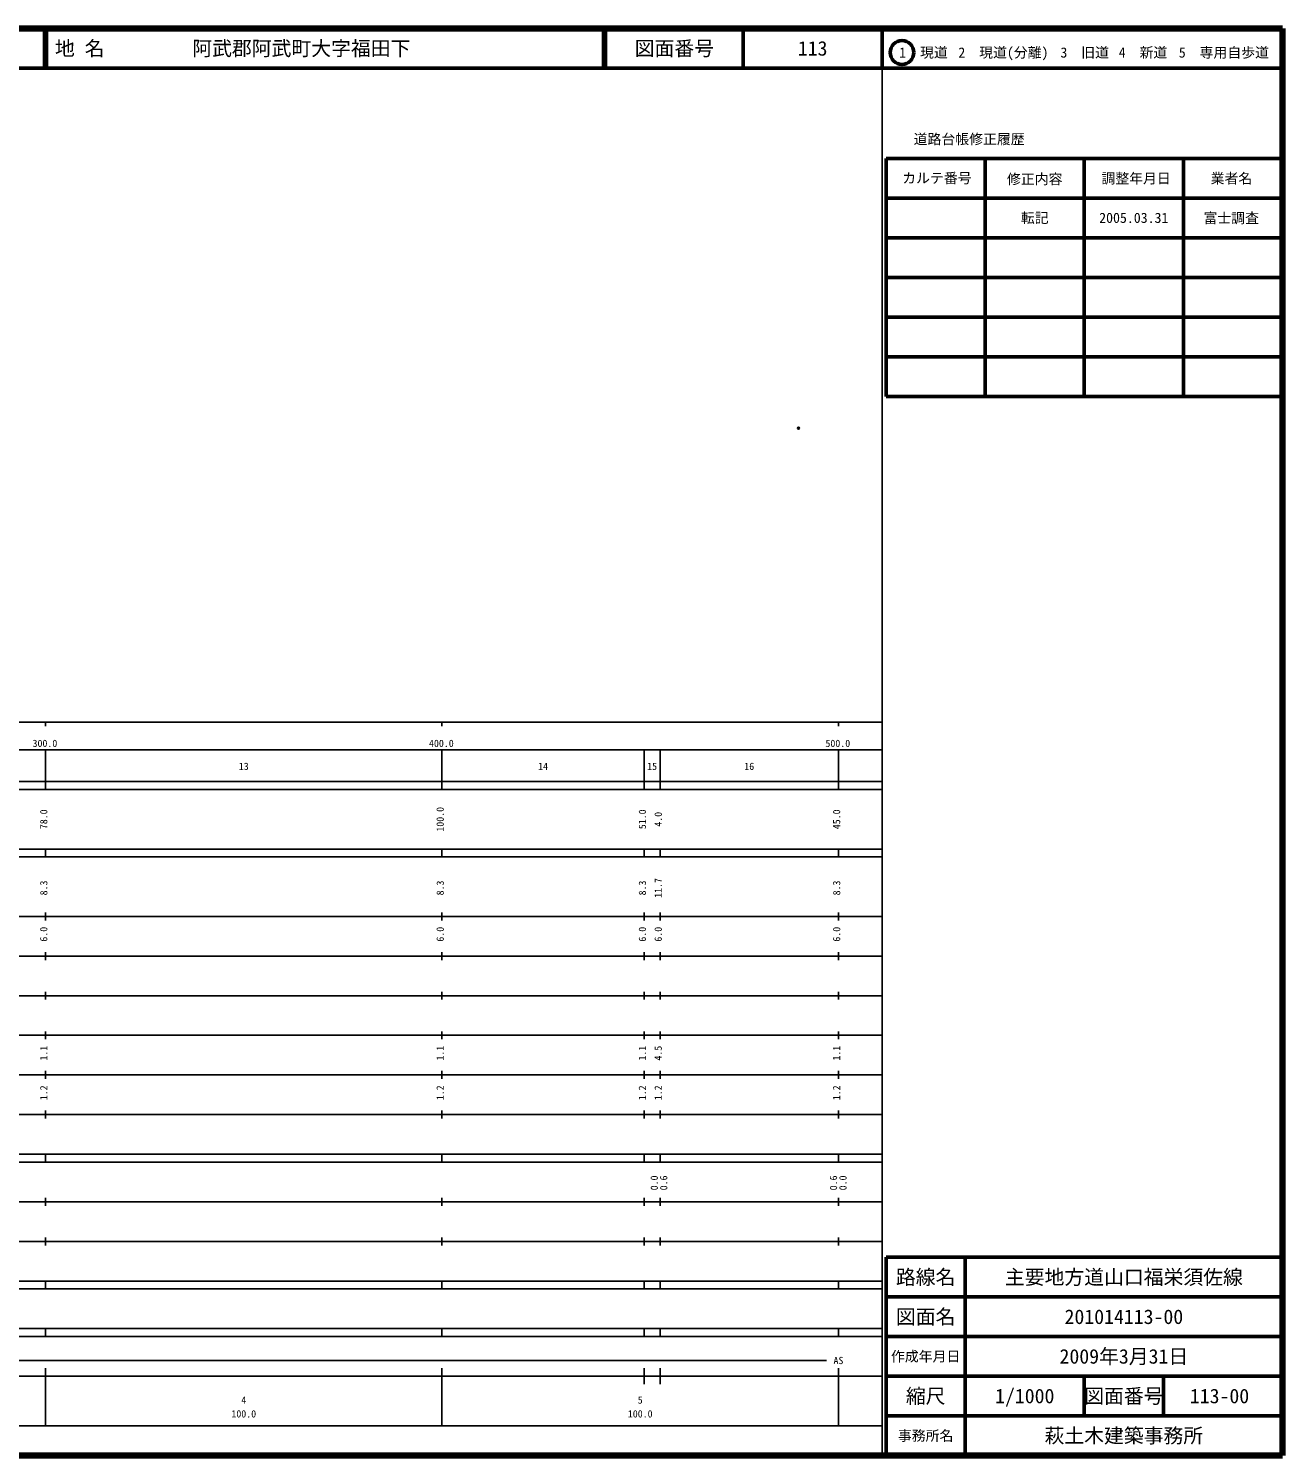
# Model space of a CAD drawing. Units: millimetres on the paper. Extents: x 40 to 680, y 20 to 380.
# Drawn here: x 363.7 to 680, y 20 to 380 of the extents above; entities that cross this region are included whole.
import ezdxf
from ezdxf.enums import TextEntityAlignment as Align

# ---------------------------------------------------------------- set-up
doc = ezdxf.new("R2010")
doc.units = ezdxf.units.MM
doc.header["$PDMODE"] = 32
doc.header["$PDSIZE"] = 0.5
doc.layers.add('M-OTRS', color=6, linetype='Continuous')
doc.layers.add('M-TTL-TXT', color=7, linetype='Continuous')
for name, color, linetype, lineweight in [('M-TTL', 2, 'Continuous', 140), ('M-TTL-BAND', 7, 'Continuous', 25), ('M-TTL-FRAM', 2, 'Continuous', 50), ('M-TTL-LINE', 7, 'Continuous', 50)]:
    doc.layers.add(name, color=color, linetype=linetype, lineweight=lineweight)
doc.styles.add('ＭＳ ゴシック', font='')
doc.styles.get('ＭＳ ゴシック').set_extended_font_data('MS Gothic')

msp = doc.modelspace()

# ---------------------------------------------------------------- linework, layer by layer
at = {"layer": 'M-OTRS'}
msp.add_point((557.918, 279.184), dxfattribs=at)
at = {"layer": 'M-TTL'}
for p, q in [((680, 380), (40, 380)), ((680, 20), (680, 380)), ((40, 20), (680, 20))]:
    msp.add_line(p, q, dxfattribs=at)
at = {"layer": 'M-TTL-BAND'}
for p, q in [((579, 20), (579, 370)), ((40, 205), (579, 205)), ((368, 205), (368, 204)), ((468, 205), (468, 204)), ((568, 205), (568, 204)), ((68, 198), (579, 198)), ((368, 188), (368, 198)), ((468, 188), (468, 198)), ((519, 188), (519, 198)), ((523, 188), (523, 198)), ((568, 188), (568, 198)), ((40, 190), (579, 190)), ((40, 188), (579, 188)), ((40, 173), (579, 173)), ((368, 171), (368, 173)), ((468, 171), (468, 173)), ((519, 171), (519, 173)), ((523, 171), (523, 173)), ((568, 171), (568, 173)), ((40, 171), (579, 171)), ((40, 156), (579, 156)), ((368, 155), (368, 157)), ((468, 155), (468, 157)), ((519, 155), (519, 157)), ((523, 155), (523, 157)), ((568, 155), (568, 157)), ((46, 146), (579, 146)), ((368, 145), (368, 147)), ((468, 145), (468, 147)), ((519, 145), (519, 147)), ((523, 145), (523, 147)), ((568, 145), (568, 147)), ((368, 135), (368, 137)), ((468, 135), (468, 137)), ((519, 135), (519, 137)), ((523, 135), (523, 137)), ((568, 135), (568, 137)), ((52, 136), (579, 136)), ((46, 126), (579, 126)), ((368, 125), (368, 127)), ((468, 125), (468, 127)), ((519, 125), (519, 127)), ((523, 125), (523, 127)), ((568, 125), (568, 127)), ((52, 116), (579, 116)), ((368, 115), (368, 117)), ((468, 115), (468, 117)), ((519, 115), (519, 117)), ((523, 115), (523, 117)), ((568, 115), (568, 117)), ((46, 106), (579, 106)), ((368, 105), (368, 107)), ((468, 105), (468, 107)), ((519, 105), (519, 107)), ((523, 105), (523, 107)), ((568, 105), (568, 107)), ((40, 96), (579, 96)), ((40, 94), (579, 94)), ((368, 94), (368, 96)), ((468, 94), (468, 96)), ((519, 94), (519, 96)), ((523, 94), (523, 96)), ((568, 94), (568, 96)), ((49, 84), (579, 84)), ((368, 83), (368, 85)), ((468, 83), (468, 85)), ((519, 83), (519, 85)), ((523, 83), (523, 85)), ((568, 83), (568, 85)), ((40, 74), (579, 74)), ((368, 73), (368, 75)), ((468, 73), (468, 75)), ((519, 73), (519, 75)), ((523, 73), (523, 75)), ((568, 73), (568, 75)), ((40, 64), (579, 64)), ((40, 62), (579, 62)), ((368, 62), (368, 64)), ((468, 62), (468, 64)), ((519, 62), (519, 64)), ((523, 62), (523, 64)), ((568, 62), (568, 64)), ((40, 52), (579, 52)), ((368, 50), (368, 52)), ((468, 50), (468, 52)), ((519, 50), (519, 52)), ((523, 50), (523, 52)), ((568, 50), (568, 52)), ((40, 50), (579, 50)), ((71, 44), (565, 44)), ((40, 40), (579, 40)), ((368, 27.5), (368, 42)), ((468, 27.5), (468, 42)), ((519, 38), (519, 42)), ((523, 38), (523, 42)), ((568, 27.5), (568, 42)), ((68, 27.5), (579, 27.5))]:
    msp.add_line(p, q, dxfattribs=at)
at = {"layer": 'M-TTL-FRAM'}
for p, q in [((580, 347.197), (580, 287.197)), ((580, 347.197), (680, 347.197)), ((580, 287.197), (680, 287.197)), ((680, 70), (580, 70)), ((580, 70), (580, 20))]:
    msp.add_line(p, q, dxfattribs=at)
at = {"layer": 'M-TTL-LINE'}
for p, q in [((367.75, 380), (367.75, 370)), ((368.25, 380), (368.25, 370)), ((508.747, 380), (508.747, 370)), ((509.247, 380), (509.247, 370)), ((543.997, 380), (543.997, 370)), ((579, 380), (579, 370)), ((40, 370), (680, 370)), ((605, 347.197), (605, 287.197)), ((630, 347.197), (630, 287.197)), ((655, 347.197), (655, 287.197)), ((580, 337.197), (680, 337.197)), ((580, 327.197), (680, 327.197)), ((580, 317.197), (680, 317.197)), ((580, 307.197), (680, 307.197)), ((580, 297.197), (680, 297.197)), ((600, 70), (600, 20)), ((680, 60), (580, 60)), ((680, 50), (580, 50)), ((680, 40), (580, 40)), ((630, 40), (630, 30)), ((650, 40), (650, 30)), ((680, 30), (580, 30))]:
    msp.add_line(p, q, dxfattribs=at)
msp.add_circle((584.031, 373.958), 3, dxfattribs=at)

# ---------------------------------------------------------------- texts
at = {"layer": 'M-TTL-BAND', "style": 'ＭＳ ゴシック'}
for s, p in [('300.0', (367.844, 198.195)), ('400.0', (467.844, 198.195)), ('500.0', (567.844, 198.195)), ('13', (418, 192.405)), ('14', (493.5, 192.405)), ('15', (521, 192.405)), ('16', (545.5, 192.405)), ('AS', (568, 42.5)), ('4', (418, 32.523)), ('5', (518, 32.523)), ('100.0', (418, 29.033)), ('100.0', (518, 29.033))]:
    msp.add_text(s, height=1.833, dxfattribs=at).set_placement(p, align=Align.BOTTOM_CENTER)
for s, p in [('78.0', (369, 180.5)), ('100.0', (469, 180.5)), ('51.0', (520, 180.5)), ('4.0', (524, 180.5)), ('45.0', (569, 180.5)), ('8.3', (369, 163.174)), ('8.3', (469, 163.174)), ('8.3', (520, 163.174)), ('11.7', (524, 163.174)), ('8.3', (569, 163.174)), ('6.0', (369, 151.5)), ('6.0', (469, 151.5)), ('6.0', (520, 151.5)), ('6.0', (524, 151.5)), ('6.0', (569, 151.5)), ('1.1', (369, 121.5)), ('1.1', (469, 121.5)), ('1.1', (520, 121.5)), ('4.5', (524, 121.5)), ('1.1', (569, 121.5)), ('1.2', (369, 111.5)), ('1.2', (469, 111.5)), ('1.2', (520, 111.5)), ('1.2', (524, 111.5)), ('1.2', (569, 111.5)), ('0.0', (523, 88.764)), ('0.6', (525.37, 88.764)), ('0.6', (568.203, 88.764)), ('0.0', (570.594, 88.764))]:
    msp.add_text(s, height=1.833, rotation=90, dxfattribs=at).set_placement(p, align=Align.BOTTOM_CENTER)
at = {"layer": 'M-TTL-TXT', "style": 'ＭＳ ゴシック'}
for s, p in [('地 名', (370.38, 375)), ('阿武郡阿武町大字福田下', (405.024, 375))]:
    msp.add_text(s, height=3.666, dxfattribs=at).set_placement(p, align=Align.MIDDLE_LEFT)
for s, height, p in [('図面番号', 3.666, (526.622, 375)), ('113', 3.666, (561.497, 375)), ('1\u3000現道', 2.566, (589.448, 373.958)), ('2\u3000現道(分離)', 2.566, (609.619, 373.958)), ('3\u3000旧道', 2.566, (630.121, 373.958)), ('4\u3000新道', 2.566, (644.824, 373.958)), ('5\u3000専用自歩道', 2.566, (665.228, 373.958)), ('道路台帳修正履歴', 2.566, (600.968, 352.113)), ('カルテ番号', 2.566, (592.839, 342.277)), ('修正内容', 2.566, (617.509, 342.023)), ('調整年月日', 2.566, (643.089, 342.197)), ('業者名', 2.566, (667.134, 342.197)), ('転記', 2.566, (617.5, 332.245)), ('2005.03.31', 2.566, (642.5, 332.245)), ('富士調査', 2.566, (667.077, 332.189)), ('路線名', 3.666, (590, 65)), ('路線名', 3.666, (590, 65)), ('主要地方道山口福栄須佐線', 3.666, (640, 65)), ('図面名', 3.666, (590, 55)), ('図面名', 3.666, (590, 55)), ('201014113-00', 3.666, (640, 55)), ('2009年3月31日', 3.666, (640, 45)), ('作成年月日', 2.566, (590, 45)), ('作成年月日', 2.566, (590, 45)), ('縮尺', 3.666, (590, 35)), ('縮尺', 3.666, (590, 35)), ('1/1000', 3.666, (615, 35)), ('図面番号', 3.666, (640, 35)), ('図面番号', 3.666, (640, 35)), ('113-00', 3.666, (664.125, 35)), ('事務所名', 2.566, (590, 25)), ('事務所名', 2.566, (590, 25)), ('萩土木建築事務所', 3.666, (640, 25))]:
    msp.add_text(s, height=height, dxfattribs=at).set_placement(p, align=Align.MIDDLE_CENTER)

doc.saveas('drawing.dxf')
